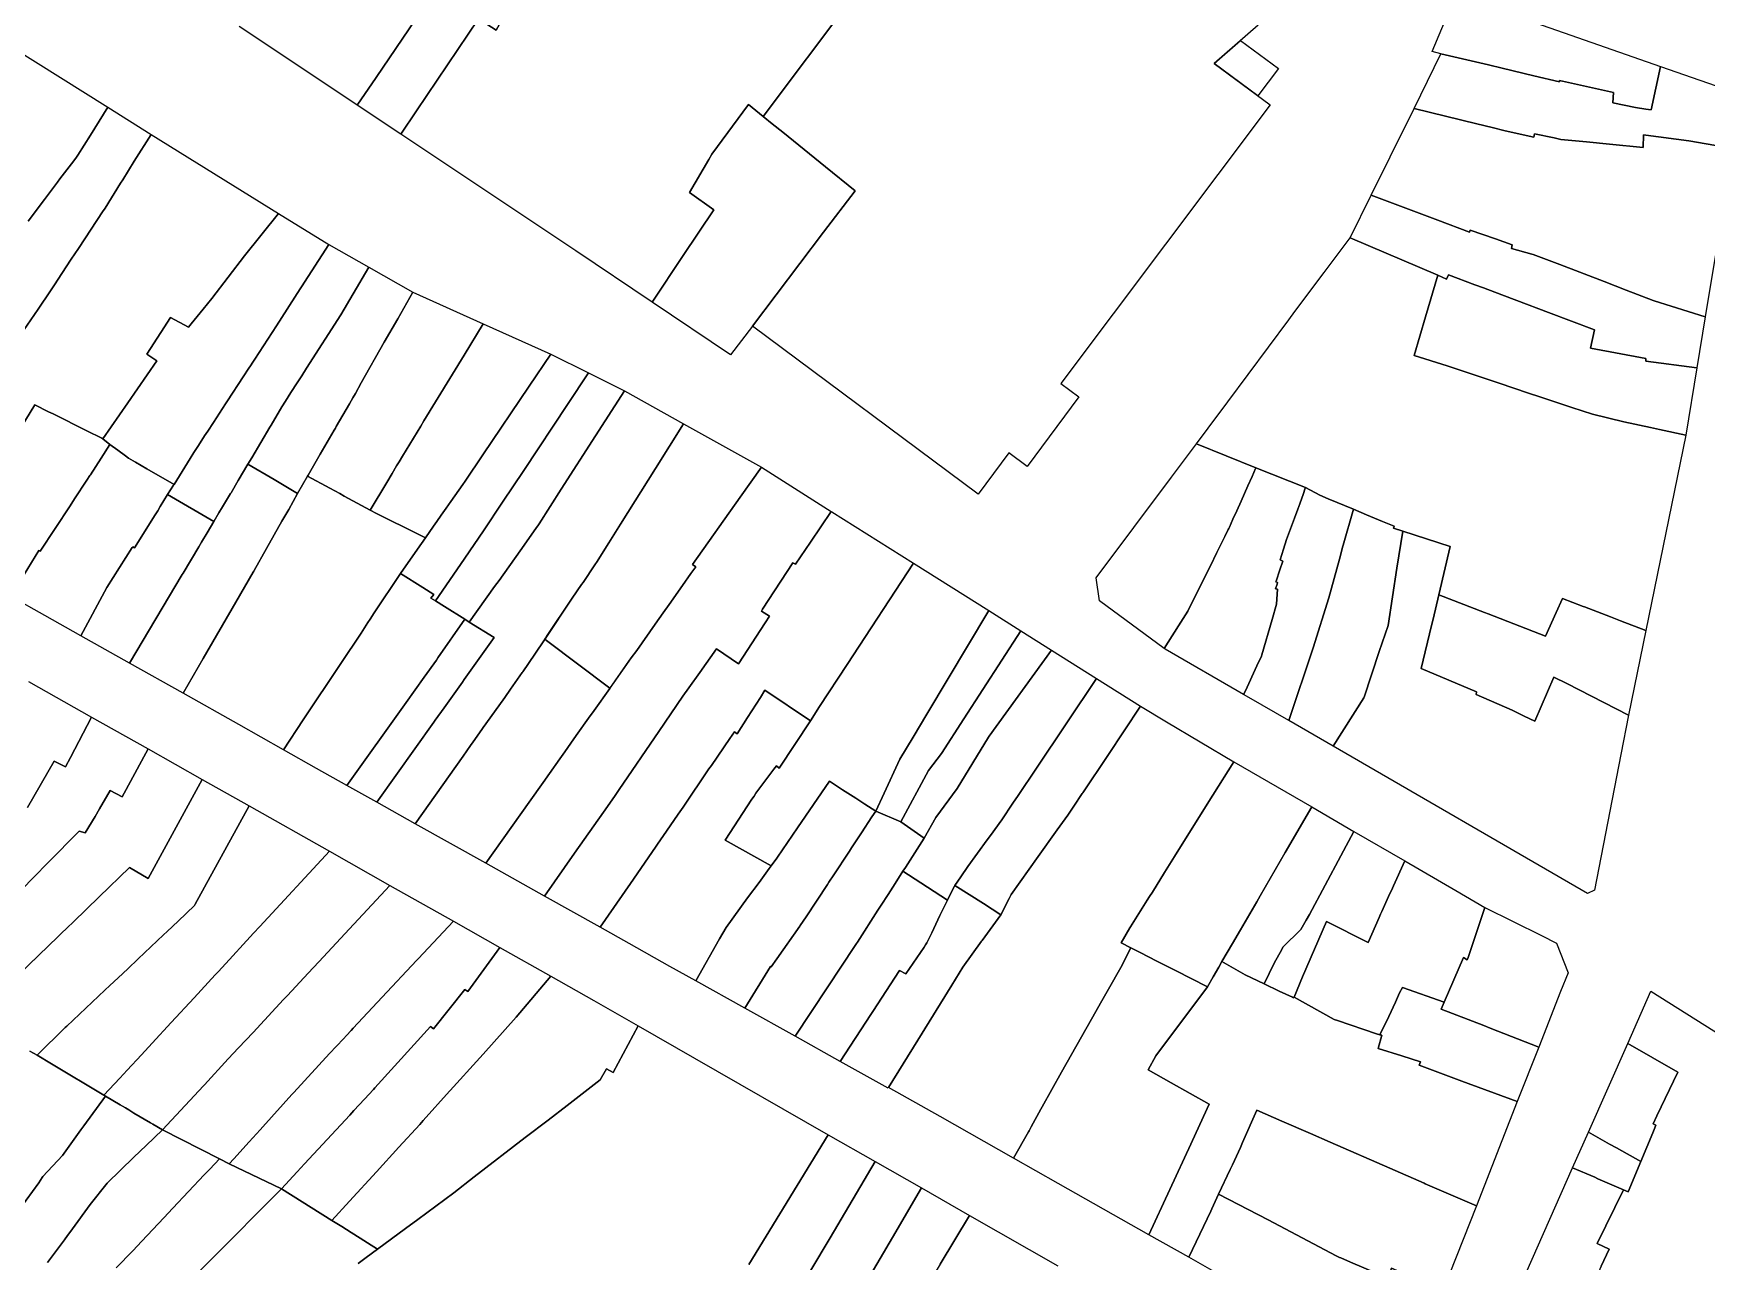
# Model space of a CAD drawing. Header units: metres. Extents: x 3 to 1005126, y 39 to 4383651.
# Drawn here: x 490477.9 to 490633.2, y 4371148 to 4371262.1 of the extents above; entities that cross this region are included whole.
import ezdxf

# ---------------------------------------------------------------- set-up
doc = ezdxf.new("R2010")
doc.units = ezdxf.units.M
doc.header["$MEASUREMENT"] = 0
doc.layers.add('TM_Llucmajor', color=7, linetype='Continuous')

msp = doc.modelspace()

# ---------------------------------------------------------------- linework, layer by layer
at = {"layer": 'TM_Llucmajor', "linetype": 'Continuous', "flags": 128}
for points in [[(490512.01, 4371252.71), (490507.96, 4371255.41), (490509.72, 4371257.99), (490513.38, 4371263.36), (490516.27, 4371267.61), (490517.03, 4371268.72), (490520.92, 4371274.44), (490522.11, 4371276.19), (490525.03, 4371280.47), (490529.49, 4371278.02), (490527.45, 4371274.31), (490525.74, 4371271.22), (490522.28, 4371264.95), (490520.86, 4371262.38), (490519.22, 4371263.43), (490513.46, 4371254.87), (490512.01, 4371252.71)], [(490544.29, 4371255.46), (490540.89, 4371250.87), (490540.6, 4371250.37), (490538.82, 4371247.3), (490541.08, 4371245.7), (490538.23, 4371241.45), (490535.33, 4371237.12), (490528.26, 4371241.87), (490512.01, 4371252.71), (490513.46, 4371254.87), (490519.22, 4371263.43), (490520.86, 4371262.38), (490522.28, 4371264.95), (490525.74, 4371271.22), (490527.45, 4371274.31), (490529.49, 4371278.02), (490529.89, 4371277.8), (490547.55, 4371268.84), (490547.76, 4371269.13), (490551.83, 4371266.93), (490551.56, 4371266.43), (490553.78, 4371265.22), (490545.66, 4371254.35), (490544.29, 4371255.46)], [(490608.57, 4371260.19), (490607.77, 4371260.38), (490609.95, 4371265.64), (490614.75, 4371263.96), (490618.68, 4371262.59), (490628.96, 4371259), (490628.1, 4371254.97), (490627.61, 4371255.04), (490626.65, 4371255.19), (490624.53, 4371255.62), (490624.6, 4371256.58), (490619.59, 4371257.71), (490619.58, 4371257.57), (490617.21, 4371258.13), (490614.26, 4371258.84), (490613, 4371259.14), (490608.57, 4371260.19)], [(490593.5, 4371258.81), (490591.58, 4371256.28), (490587.52, 4371259.27), (490589.97, 4371261.42), (490593.5, 4371258.81)], [(490544.65, 4371234.88), (490542.63, 4371232.21), (490535.33, 4371237.12), (490538.23, 4371241.45), (490541.08, 4371245.7), (490538.82, 4371247.3), (490540.6, 4371250.37), (490540.89, 4371250.87), (490544.29, 4371255.46), (490545.66, 4371254.35), (490546.49, 4371253.68), (490547.47, 4371252.89), (490551.43, 4371249.69), (490554.18, 4371247.46), (490551.26, 4371243.6), (490544.65, 4371234.88)], [(490608.28, 4371244.72), (490602.11, 4371247.06), (490603.87, 4371250.62), (490606.09, 4371255.09), (490611.91, 4371253.67), (490613.34, 4371253.32), (490614.52, 4371253.03), (490617.2, 4371252.45), (490617.26, 4371252.74), (490619.08, 4371252.36), (490619.7, 4371252.23), (490622.09, 4371252), (490624.22, 4371251.79), (490627.36, 4371251.48), (490627.39, 4371252.64), (490627.6, 4371252.61), (490631.58, 4371252.1), (490635.7, 4371251.39), (490633.11, 4371235.74), (490628.36, 4371237.25), (490628.29, 4371237.28), (490625.77, 4371238.24), (490623.74, 4371239.02), (490619.61, 4371240.6), (490617.12, 4371241.55), (490617.02, 4371241.58), (490615.11, 4371242.11), (490615.18, 4371242.44), (490613.65, 4371242.98), (490611.3, 4371243.8), (490611.22, 4371243.61), (490608.28, 4371244.72)], [(490608.27, 4371239.62), (490600.14, 4371243.09), (490602.11, 4371247.06), (490608.28, 4371244.72), (490611.22, 4371243.61), (490611.3, 4371243.8), (490613.65, 4371242.98), (490615.18, 4371242.44), (490615.11, 4371242.11), (490617.02, 4371241.58), (490617.12, 4371241.55), (490619.61, 4371240.6), (490623.74, 4371239.02), (490625.77, 4371238.24), (490628.29, 4371237.28), (490628.36, 4371237.25), (490633.11, 4371235.74), (490632.34, 4371231.01), (490627.59, 4371231.64), (490627.61, 4371231.88), (490622.47, 4371232.83), (490622.82, 4371234.53), (490618.56, 4371236.14), (490615.61, 4371237.26), (490614.22, 4371237.79), (490612.53, 4371238.43), (490611.72, 4371238.73), (490609.29, 4371239.66), (490609.1, 4371239.26), (490608.27, 4371239.62)], [(490485.01, 4371223.91), (490484.34, 4371224.41), (490486.67, 4371227.76), (490489.37, 4371231.66), (490488.43, 4371232.28), (490489.73, 4371234.29), (490490.64, 4371235.7), (490492.3, 4371234.79), (490492.56, 4371235.11), (490493.66, 4371236.46), (490494.46, 4371237.44), (490497.51, 4371241.42), (490500.67, 4371245.36), (490505.33, 4371242.47), (490502.8, 4371238.55), (490502.67, 4371238.35), (490500.46, 4371234.93), (490498.46, 4371231.83), (490498.28, 4371231.55), (490498.05, 4371231.2), (490497.9, 4371230.97), (490497.39, 4371230.19), (490495.93, 4371227.95), (490495.74, 4371227.66), (490494.61, 4371225.94), (490494.09, 4371225.14), (490493.8, 4371224.69), (490493.22, 4371223.8), (490492.8, 4371223.16), (490492.45, 4371222.59), (490490.96, 4371220.19), (490488.44, 4371221.64), (490487.39, 4371222.25), (490486.74, 4371222.63), (490486.45, 4371222.83), (490485.73, 4371223.37), (490485.01, 4371223.91)], [(490494.66, 4371216.76), (490490.36, 4371219.24), (490490.92, 4371220.13), (490490.96, 4371220.19), (490492.45, 4371222.59), (490492.8, 4371223.16), (490493.22, 4371223.8), (490493.8, 4371224.69), (490494.09, 4371225.14), (490494.61, 4371225.94), (490495.74, 4371227.66), (490495.93, 4371227.95), (490497.39, 4371230.19), (490497.9, 4371230.97), (490498.05, 4371231.2), (490498.28, 4371231.55), (490498.46, 4371231.83), (490500.46, 4371234.93), (490502.67, 4371238.35), (490502.8, 4371238.55), (490505.33, 4371242.47), (490509.03, 4371240.36), (490507.58, 4371237.88), (490506.45, 4371235.95), (490503.27, 4371230.99), (490502.81, 4371230.27), (490502.39, 4371229.61), (490501.81, 4371228.71), (490501.3, 4371227.91), (490500.98, 4371227.4), (490499.96, 4371225.69), (490499.86, 4371225.51), (490498.17, 4371222.67), (490497.82, 4371222.07), (490496.92, 4371220.55), (490496.25, 4371219.42), (490496.21, 4371219.36), (490495.47, 4371218.11), (490495.13, 4371217.55), (490494.66, 4371216.76)], [(490597.32, 4371219.18), (490595.99, 4371219.9), (490591.4, 4371221.73), (490585.87, 4371223.96), (490586.96, 4371225.42), (490588.78, 4371227.87), (490594.44, 4371235.47), (490595.02, 4371236.25), (490597.73, 4371239.88), (490600.14, 4371243.09), (490608.27, 4371239.62), (490607.14, 4371235.74), (490606.09, 4371232.16), (490609.15, 4371231.2), (490612.4, 4371230.12), (490614.45, 4371229.44), (490614.89, 4371229.29), (490617.16, 4371228.52), (490617.28, 4371228.49), (490620.72, 4371227.34), (490622.64, 4371226.7), (490625.55, 4371225.99), (490628.02, 4371225.46), (490628.86, 4371225.28), (490631.3, 4371224.76), (490627.6, 4371206.63), (490625.24, 4371207.53), (490624.3, 4371207.89), (490621.91, 4371208.81), (490621.77, 4371208.86), (490619.85, 4371209.6), (490619.26, 4371208.28), (490618.29, 4371206.11), (490612.96, 4371208.17), (490612.62, 4371208.3), (490608.39, 4371209.93), (490609.42, 4371214.43), (490605.03, 4371215.84), (490604.16, 4371216.12), (490604.22, 4371216.3), (490603.16, 4371216.75), (490601.66, 4371217.37), (490600.44, 4371217.88), (490598.09, 4371218.86), (490597.32, 4371219.18)], [(490500.24, 4371220.63), (490497.82, 4371222.07), (490498.17, 4371222.67), (490499.86, 4371225.51), (490499.96, 4371225.69), (490500.98, 4371227.4), (490501.3, 4371227.91), (490501.81, 4371228.71), (490502.39, 4371229.61), (490502.81, 4371230.27), (490503.27, 4371230.99), (490506.45, 4371235.95), (490507.58, 4371237.88), (490509.03, 4371240.36), (490513.12, 4371238.03), (490511.72, 4371235.57), (490510.47, 4371233.39), (490508.34, 4371229.61), (490507.79, 4371228.63), (490507.57, 4371228.23), (490507.25, 4371227.68), (490506.02, 4371225.57), (490505.94, 4371225.42), (490505.83, 4371225.23), (490504.52, 4371222.99), (490503.4, 4371221.06), (490503.34, 4371220.96), (490502.43, 4371219.34), (490500.24, 4371220.63)], [(490609.15, 4371231.2), (490606.09, 4371232.16), (490607.14, 4371235.74), (490608.27, 4371239.62), (490609.1, 4371239.26), (490609.29, 4371239.66), (490611.72, 4371238.73), (490612.53, 4371238.43), (490614.22, 4371237.79), (490615.61, 4371237.26), (490618.56, 4371236.14), (490622.82, 4371234.53), (490622.47, 4371232.83), (490627.61, 4371231.88), (490627.59, 4371231.64), (490632.34, 4371231.01), (490631.3, 4371224.76), (490628.86, 4371225.28), (490628.02, 4371225.46), (490625.55, 4371225.99), (490622.64, 4371226.7), (490620.72, 4371227.34), (490617.28, 4371228.49), (490617.16, 4371228.52), (490614.89, 4371229.29), (490614.45, 4371229.44), (490612.4, 4371230.12), (490609.15, 4371231.2)], [(490505.41, 4371219.84), (490503.34, 4371220.96), (490503.4, 4371221.06), (490504.52, 4371222.99), (490505.83, 4371225.23), (490505.94, 4371225.42), (490506.02, 4371225.57), (490507.25, 4371227.68), (490507.57, 4371228.23), (490507.79, 4371228.63), (490508.34, 4371229.61), (490510.47, 4371233.39), (490511.72, 4371235.57), (490513.12, 4371238.03), (490519.67, 4371235.11), (490517.88, 4371232.18), (490514.16, 4371226.08), (490513.88, 4371225.61), (490512.17, 4371222.81), (490511.85, 4371222.28), (490511.68, 4371222.01), (490511.62, 4371221.91), (490511.2, 4371221.21), (490510.71, 4371220.37), (490509.17, 4371217.8), (490506.75, 4371219.11), (490506.34, 4371219.33), (490505.41, 4371219.84)], [(490509.76, 4371217.5), (490509.17, 4371217.8), (490510.71, 4371220.37), (490511.2, 4371221.21), (490511.62, 4371221.91), (490511.68, 4371222.01), (490511.85, 4371222.28), (490512.17, 4371222.81), (490513.88, 4371225.61), (490514.16, 4371226.08), (490517.88, 4371232.18), (490519.67, 4371235.11), (490525.95, 4371232.3), (490523.93, 4371229.31), (490519.62, 4371222.94), (490517.97, 4371220.5), (490517.76, 4371220.19), (490516.65, 4371218.6), (490516.22, 4371217.99), (490515.76, 4371217.33), (490515.34, 4371216.73), (490515.04, 4371216.3), (490514.29, 4371215.24), (490512.39, 4371216.19), (490511.06, 4371216.85), (490509.76, 4371217.5)], [(490514.04, 4371210.63), (490511.97, 4371211.92), (490513.55, 4371214.18), (490514.29, 4371215.24), (490515.04, 4371216.3), (490515.34, 4371216.73), (490515.76, 4371217.33), (490516.22, 4371217.99), (490516.65, 4371218.6), (490517.76, 4371220.19), (490517.97, 4371220.5), (490519.62, 4371222.94), (490523.93, 4371229.31), (490525.95, 4371232.3), (490529.45, 4371230.55), (490527.5, 4371227.61), (490523.43, 4371221.49), (490521.46, 4371218.54), (490519.69, 4371215.88), (490517.95, 4371213.34), (490516.87, 4371211.77), (490515.22, 4371209.37), (490514.81, 4371209.63), (490515.07, 4371209.98), (490514.04, 4371210.63)], [(490516.06, 4371208.85), (490515.22, 4371209.37), (490516.87, 4371211.77), (490517.95, 4371213.34), (490519.69, 4371215.88), (490521.46, 4371218.54), (490523.43, 4371221.49), (490527.5, 4371227.61), (490529.45, 4371230.55), (490532.77, 4371228.88), (490530.08, 4371224.69), (490526.91, 4371219.75), (490524.85, 4371216.54), (490524.78, 4371216.44), (490524.55, 4371216.08), (490523.08, 4371214.02), (490521.13, 4371211.27), (490520.72, 4371210.7), (490518.37, 4371207.41), (490517.96, 4371207.66), (490516.06, 4371208.85)], [(490513.33, 4371188.67), (490509.78, 4371190.67), (490515.07, 4371198.1), (490515.21, 4371198.29), (490516.03, 4371199.44), (490517.74, 4371201.83), (490517.9, 4371202.06), (490520.67, 4371205.96), (490518.37, 4371207.41), (490520.72, 4371210.7), (490521.13, 4371211.27), (490523.08, 4371214.02), (490524.55, 4371216.08), (490524.78, 4371216.44), (490524.85, 4371216.54), (490526.91, 4371219.75), (490530.08, 4371224.69), (490532.77, 4371228.88), (490538.25, 4371225.83), (490535.64, 4371221.67), (490532.4, 4371216.49), (490531.32, 4371214.76), (490530.33, 4371213.18), (490530.23, 4371213.03), (490530.02, 4371212.72), (490528.93, 4371211.09), (490528.79, 4371210.88), (490527.93, 4371209.61), (490525.35, 4371205.77), (490524.45, 4371204.42), (490523.35, 4371202.79), (490523.29, 4371202.71), (490522.19, 4371201.16), (490521.66, 4371200.41), (490521.1, 4371199.62), (490519.67, 4371197.6), (490519.54, 4371197.42), (490518.72, 4371196.27), (490518.48, 4371195.93), (490517.79, 4371194.95), (490513.33, 4371188.67)], [(490475.77, 4371209.81), (490469.19, 4371213.51), (490471.81, 4371217.79), (490471.99, 4371217.7), (490474.53, 4371221.85), (490474.63, 4371222.01), (490476.4, 4371224.89), (490478.03, 4371227.58), (490479.31, 4371226.94), (490479.73, 4371226.73), (490482.86, 4371225.17), (490484.26, 4371224.47), (490484.34, 4371224.41), (490485.01, 4371223.91), (490484.18, 4371222.62), (490483.19, 4371221.07), (490483.15, 4371221.01), (490482.86, 4371220.57), (490481.73, 4371218.86), (490481.3, 4371218.21), (490478.53, 4371214), (490478.41, 4371214.06), (490477.03, 4371211.83), (490475.77, 4371209.81)], [(490525.54, 4371206.06), (490527.93, 4371209.61), (490528.79, 4371210.88), (490528.93, 4371211.09), (490530.02, 4371212.72), (490530.23, 4371213.03), (490530.33, 4371213.18), (490531.32, 4371214.76), (490532.4, 4371216.49), (490535.64, 4371221.67), (490538.25, 4371225.83), (490545.5, 4371221.8), (490543.52, 4371219.01), (490539.08, 4371212.75), (490539.4, 4371212.54), (490538.94, 4371211.9), (490538.17, 4371210.8), (490536.93, 4371209.05), (490536.36, 4371208.25), (490535.63, 4371207.22), (490533.91, 4371204.78), (490533.41, 4371204.07), (490531.79, 4371201.8), (490531.78, 4371201.78), (490531.42, 4371201.28), (490525.55, 4371205.68), (490525.37, 4371205.81), (490525.53, 4371206.04), (490525.54, 4371206.06)], [(490589.26, 4371216.95), (490588.93, 4371216.23), (490588.87, 4371216.09), (490588.83, 4371216.01), (490588.51, 4371215.35), (490587.78, 4371213.88), (490587.18, 4371212.64), (490586.66, 4371211.6), (490585.08, 4371208.41), (490584.21, 4371207.04), (490583.25, 4371205.55), (490582.87, 4371204.96), (490576.87, 4371209.37), (490576.58, 4371211.5), (490583.55, 4371220.85), (490585.87, 4371223.96), (490591.4, 4371221.73), (490591.37, 4371221.67), (490591.04, 4371220.92), (490590.66, 4371220.07), (490590.02, 4371218.64), (490589.61, 4371217.73), (490589.26, 4371216.95)], [(490491.79, 4371200.79), (490486.82, 4371203.59), (490491.72, 4371211.81), (490491.8, 4371211.94), (490493.26, 4371214.39), (490493.51, 4371214.82), (490494.03, 4371215.7), (490494.66, 4371216.76), (490495.13, 4371217.55), (490495.47, 4371218.11), (490496.21, 4371219.36), (490496.25, 4371219.42), (490496.92, 4371220.55), (490497.82, 4371222.07), (490500.24, 4371220.63), (490502.43, 4371219.34), (490501.6, 4371217.87), (490500.98, 4371216.78), (490499.55, 4371214.25), (490498.39, 4371212.19), (490498.35, 4371212.13), (490498.29, 4371212.03), (490496.69, 4371209.26), (490493.66, 4371204.03), (490491.79, 4371200.79)], [(490496.97, 4371197.88), (490491.79, 4371200.79), (490493.66, 4371204.03), (490496.69, 4371209.26), (490498.29, 4371212.03), (490498.35, 4371212.13), (490498.39, 4371212.19), (490499.55, 4371214.25), (490500.98, 4371216.78), (490501.6, 4371217.87), (490502.43, 4371219.34), (490503.34, 4371220.96), (490505.41, 4371219.84), (490506.34, 4371219.33), (490506.75, 4371219.11), (490509.17, 4371217.8), (490509.76, 4371217.5), (490511.06, 4371216.85), (490512.39, 4371216.19), (490514.29, 4371215.24), (490513.55, 4371214.18), (490511.97, 4371211.92), (490509.55, 4371208.25), (490509.17, 4371207.67), (490508.96, 4371207.35), (490508.32, 4371206.38), (490506.45, 4371203.57), (490502.96, 4371198.32), (490501.11, 4371195.55), (490496.97, 4371197.88)], [(490525.35, 4371181.95), (490519.9, 4371185), (490523.93, 4371190.69), (490525.22, 4371192.51), (490525.81, 4371193.35), (490526.78, 4371194.71), (490527.23, 4371195.35), (490527.8, 4371196.15), (490528.3, 4371196.86), (490529.45, 4371198.47), (490529.96, 4371199.2), (490531.41, 4371201.25), (490533.41, 4371204.07), (490533.91, 4371204.78), (490535.63, 4371207.22), (490536.36, 4371208.25), (490536.93, 4371209.05), (490538.17, 4371210.8), (490538.94, 4371211.9), (490539.4, 4371212.54), (490539.08, 4371212.75), (490543.52, 4371219.01), (490545.5, 4371221.8), (490551.97, 4371217.68), (490550.03, 4371214.81), (490548.66, 4371212.77), (490548.41, 4371212.91), (490545.6, 4371208.59), (490545.49, 4371208.42), (490546.24, 4371207.95), (490545.83, 4371207.32), (490543.37, 4371203.52), (490541.31, 4371204.91), (490539.76, 4371202.73), (490538.75, 4371201.31), (490538.19, 4371200.52), (490535.96, 4371197.24), (490532.29, 4371191.85), (490531.85, 4371191.2), (490530.84, 4371189.76), (490528.15, 4371185.94), (490525.35, 4371181.95)], [(490595.8, 4371219.36), (490595.46, 4371218.4), (490595.28, 4371217.89), (490594.98, 4371217.05), (490594.25, 4371215.06), (490593.96, 4371214.17), (490593.64, 4371213.19), (490593.83, 4371213.08), (490593.88, 4371213.05), (490593.62, 4371212.26), (490593.27, 4371211.21), (490593.24, 4371211.14), (490593.41, 4371211.07), (490593.36, 4371210.93), (490593.21, 4371210.5), (490593.4, 4371210.45), (490593.32, 4371209.06), (490592.91, 4371207.64), (490591.95, 4371204.37), (490591.9, 4371204.25), (490591.47, 4371203.33), (490590.42, 4371201.03), (490590.25, 4371200.68), (490582.98, 4371204.88), (490582.87, 4371204.96), (490583.25, 4371205.55), (490584.21, 4371207.04), (490585.08, 4371208.41), (490586.66, 4371211.6), (490587.18, 4371212.64), (490587.78, 4371213.88), (490588.51, 4371215.35), (490588.83, 4371216.01), (490588.87, 4371216.09), (490588.93, 4371216.23), (490589.26, 4371216.95), (490589.61, 4371217.73), (490590.02, 4371218.64), (490590.66, 4371220.07), (490591.04, 4371220.92), (490591.37, 4371221.67), (490591.4, 4371221.73), (490595.99, 4371219.9), (490595.94, 4371219.76), (490595.8, 4371219.36)], [(490486.82, 4371203.59), (490482.3, 4371206.13), (490484.72, 4371210.62), (490487.08, 4371214.33), (490487.12, 4371214.39), (490487.28, 4371214.31), (490489.19, 4371217.36), (490489.44, 4371217.75), (490489.68, 4371218.14), (490490.36, 4371219.24), (490494.66, 4371216.76), (490494.03, 4371215.7), (490493.51, 4371214.82), (490493.26, 4371214.39), (490491.8, 4371211.94), (490491.72, 4371211.81), (490486.82, 4371203.59)], [(490595.8, 4371219.36), (490595.94, 4371219.76), (490595.99, 4371219.9), (490597.32, 4371219.18), (490598.09, 4371218.86), (490600.44, 4371217.88), (490599.5, 4371214.54), (490599.47, 4371214.45), (490599.15, 4371213.24), (490598.16, 4371209.66), (490596.7, 4371205.01), (490594.44, 4371198.26), (490590.73, 4371200.4), (490590.25, 4371200.68), (490590.42, 4371201.03), (490591.47, 4371203.33), (490591.9, 4371204.25), (490591.95, 4371204.37), (490592.91, 4371207.64), (490593.32, 4371209.06), (490593.4, 4371210.45), (490593.21, 4371210.5), (490593.36, 4371210.93), (490593.41, 4371211.07), (490593.24, 4371211.14), (490593.27, 4371211.21), (490593.62, 4371212.26), (490593.88, 4371213.05), (490593.83, 4371213.08), (490593.64, 4371213.19), (490593.96, 4371214.17), (490594.25, 4371215.06), (490594.98, 4371217.05), (490595.28, 4371217.89), (490595.46, 4371218.4), (490595.8, 4371219.36)], [(490530.52, 4371179.06), (490525.35, 4371181.95), (490528.15, 4371185.94), (490530.84, 4371189.76), (490531.85, 4371191.2), (490532.29, 4371191.85), (490535.96, 4371197.24), (490538.19, 4371200.52), (490538.75, 4371201.31), (490539.76, 4371202.73), (490541.31, 4371204.91), (490543.37, 4371203.52), (490545.83, 4371207.32), (490546.24, 4371207.95), (490545.49, 4371208.42), (490545.6, 4371208.59), (490548.41, 4371212.91), (490548.66, 4371212.77), (490550.03, 4371214.81), (490551.97, 4371217.68), (490552.03, 4371217.64), (490559.62, 4371212.87), (490553.46, 4371203.46), (490550.89, 4371199.55), (490550.03, 4371198.24), (490545.82, 4371201.07), (490545.4, 4371200.41), (490544.21, 4371198.54), (490543.24, 4371197.02), (490542.98, 4371197.21), (490542.56, 4371196.59), (490540.85, 4371194.1), (490540.62, 4371193.76), (490538.21, 4371190.23), (490537.76, 4371189.57), (490536.68, 4371188), (490535.85, 4371186.79), (490535.66, 4371186.51), (490533.33, 4371183.14), (490530.52, 4371179.06)], [(490598.58, 4371195.87), (490594.44, 4371198.26), (490596.7, 4371205.01), (490598.16, 4371209.66), (490599.15, 4371213.24), (490599.47, 4371214.45), (490599.5, 4371214.54), (490600.44, 4371217.88), (490601.66, 4371217.37), (490603.16, 4371216.75), (490604.22, 4371216.3), (490604.16, 4371216.12), (490605.03, 4371215.84), (490604.49, 4371212.42), (490603.66, 4371207.1), (490602.84, 4371204.66), (490601.43, 4371200.44), (490601.4, 4371200.37), (490598.58, 4371195.87)], [(490625.28, 4371195.1), (490622.83, 4371182.51), (490622.19, 4371182.2), (490598.58, 4371195.87), (490601.4, 4371200.37), (490601.43, 4371200.44), (490602.84, 4371204.66), (490603.66, 4371207.1), (490604.49, 4371212.42), (490605.03, 4371215.84), (490609.42, 4371214.43), (490608.39, 4371209.93), (490607.84, 4371207.67), (490607.71, 4371207.09), (490606.73, 4371203.08), (490611.88, 4371200.93), (490611.83, 4371200.69), (490615.18, 4371199.21), (490616.29, 4371198.68), (490617.3, 4371198.2), (490619.06, 4371202.3), (490620.26, 4371201.69), (490625.99, 4371198.77), (490625.28, 4371195.1)], [(490546.39, 4371184.77), (490542.11, 4371187.14), (490544.61, 4371190.95), (490544.8, 4371191.24), (490544.97, 4371191.5), (490546.65, 4371193.73), (490546.88, 4371194.04), (490547.15, 4371193.84), (490550.03, 4371198.24), (490550.89, 4371199.55), (490553.46, 4371203.46), (490559.62, 4371212.87), (490566.61, 4371208.47), (490560.85, 4371198.85), (490559.58, 4371196.72), (490558.35, 4371194.66), (490556.88, 4371191.5), (490556.1, 4371189.84), (490555.1, 4371190.49), (490554.24, 4371191.05), (490553.03, 4371191.84), (490551.81, 4371192.63), (490548.85, 4371188.31), (490546.98, 4371185.58), (490546.92, 4371185.49), (490546.39, 4371184.77)], [(490504.19, 4371193.81), (490501.11, 4371195.55), (490502.96, 4371198.32), (490506.45, 4371203.57), (490508.32, 4371206.38), (490508.96, 4371207.35), (490509.17, 4371207.67), (490509.55, 4371208.25), (490511.97, 4371211.92), (490514.04, 4371210.63), (490515.07, 4371209.98), (490514.81, 4371209.63), (490515.22, 4371209.37), (490516.06, 4371208.85), (490517.96, 4371207.66), (490515.46, 4371204.09), (490515.31, 4371203.88), (490514.19, 4371202.28), (490512.5, 4371199.93), (490507, 4371192.23), (490504.19, 4371193.81)], [(490611.83, 4371200.69), (490611.88, 4371200.93), (490606.73, 4371203.08), (490607.71, 4371207.09), (490607.84, 4371207.67), (490608.39, 4371209.93), (490612.62, 4371208.3), (490612.96, 4371208.17), (490618.29, 4371206.11), (490619.26, 4371208.28), (490619.85, 4371209.6), (490621.77, 4371208.86), (490621.91, 4371208.81), (490624.3, 4371207.89), (490625.24, 4371207.53), (490627.6, 4371206.63), (490625.99, 4371198.77), (490620.26, 4371201.69), (490619.06, 4371202.3), (490617.3, 4371198.2), (490616.29, 4371198.68), (490615.18, 4371199.21), (490611.83, 4371200.69)], [(490558.42, 4371188.84), (490556.1, 4371189.84), (490556.88, 4371191.5), (490558.35, 4371194.66), (490559.58, 4371196.72), (490560.85, 4371198.85), (490566.61, 4371208.47), (490569.57, 4371206.6), (490564.28, 4371198.42), (490562.2, 4371195.2), (490561, 4371193.61), (490558.42, 4371188.84)], [(490509.78, 4371190.67), (490507, 4371192.23), (490512.5, 4371199.93), (490514.19, 4371202.28), (490515.31, 4371203.88), (490515.46, 4371204.09), (490517.96, 4371207.66), (490518.37, 4371207.41), (490520.67, 4371205.96), (490517.9, 4371202.06), (490517.74, 4371201.83), (490516.03, 4371199.44), (490515.21, 4371198.29), (490515.07, 4371198.1), (490509.78, 4371190.67)], [(490560.6, 4371187.33), (490558.42, 4371188.84), (490561, 4371193.61), (490562.2, 4371195.2), (490564.28, 4371198.42), (490569.57, 4371206.6), (490572.41, 4371204.81), (490566.64, 4371196.81), (490566.57, 4371196.71), (490565.12, 4371194.33), (490563.67, 4371191.95), (490561.68, 4371189.26), (490560.6, 4371187.33)], [(490525.55, 4371205.68), (490531.42, 4371201.28), (490531.41, 4371201.25), (490529.96, 4371199.2), (490529.45, 4371198.47), (490528.3, 4371196.86), (490527.8, 4371196.15), (490527.23, 4371195.35), (490526.78, 4371194.71), (490525.81, 4371193.35), (490525.22, 4371192.51), (490523.93, 4371190.69), (490519.9, 4371185), (490513.33, 4371188.67), (490517.79, 4371194.95), (490518.48, 4371195.93), (490518.72, 4371196.27), (490519.54, 4371197.42), (490519.67, 4371197.6), (490521.1, 4371199.62), (490521.66, 4371200.41), (490522.19, 4371201.16), (490523.29, 4371202.71), (490523.35, 4371202.79), (490524.45, 4371204.42), (490525.35, 4371205.77), (490525.37, 4371205.81), (490525.55, 4371205.68)], [(490560.6, 4371187.33), (490561.68, 4371189.26), (490563.67, 4371191.95), (490565.12, 4371194.33), (490566.57, 4371196.71), (490566.64, 4371196.81), (490572.41, 4371204.81), (490576.6, 4371202.16), (490571.02, 4371193.84), (490569.32, 4371191.3), (490568.84, 4371190.59), (490567.8, 4371189.04), (490566.75, 4371187.59), (490566.45, 4371187.18), (490564.64, 4371184.69), (490563.99, 4371183.74), (490563.45, 4371182.94), (490563.4, 4371182.87), (490563.24, 4371182.55), (490562.75, 4371181.57), (490560.29, 4371183.18), (490558.63, 4371184.26), (490558.85, 4371184.6), (490560.6, 4371187.33)], [(490567.71, 4371180.23), (490566.09, 4371181.26), (490563.45, 4371182.94), (490563.99, 4371183.74), (490564.64, 4371184.69), (490566.45, 4371187.18), (490566.75, 4371187.59), (490567.8, 4371189.04), (490568.84, 4371190.59), (490569.32, 4371191.3), (490571.02, 4371193.84), (490576.6, 4371202.16), (490580.68, 4371199.58), (490577.65, 4371195.02), (490575.33, 4371191.55), (490575.28, 4371191.48), (490574.5, 4371190.3), (490573.92, 4371189.48), (490572.94, 4371188.1), (490571.19, 4371185.64), (490568.68, 4371182.1), (490568.48, 4371181.72), (490567.71, 4371180.23)], [(490533.2, 4371177.56), (490530.52, 4371179.06), (490533.33, 4371183.14), (490535.66, 4371186.51), (490535.85, 4371186.79), (490536.68, 4371188), (490537.76, 4371189.57), (490538.21, 4371190.23), (490540.62, 4371193.76), (490540.85, 4371194.1), (490542.56, 4371196.59), (490542.98, 4371197.21), (490543.24, 4371197.02), (490544.21, 4371198.54), (490545.4, 4371200.41), (490545.82, 4371201.07), (490550.03, 4371198.24), (490547.15, 4371193.84), (490546.88, 4371194.04), (490546.65, 4371193.73), (490544.97, 4371191.5), (490544.8, 4371191.24), (490544.61, 4371190.95), (490542.11, 4371187.14), (490546.39, 4371184.77), (490546.22, 4371184.53), (490545.27, 4371183.23), (490544.21, 4371181.78), (490542.21, 4371179.05), (490541.61, 4371177.99), (490539.4, 4371174.09), (490537, 4371175.43), (490533.2, 4371177.56)], [(490562.08, 4371161.48), (490557.3, 4371164.18), (490560.01, 4371168.59), (490563.17, 4371173.7), (490564.19, 4371175.37), (490565.92, 4371177.76), (490565.97, 4371177.83), (490567.71, 4371180.23), (490568.48, 4371181.72), (490568.68, 4371182.1), (490571.19, 4371185.64), (490572.94, 4371188.1), (490573.92, 4371189.48), (490574.5, 4371190.3), (490575.28, 4371191.48), (490575.33, 4371191.55), (490577.65, 4371195.02), (490580.68, 4371199.58), (490583.11, 4371198.14), (490589.35, 4371194.43), (490587.41, 4371191.33), (490584.24, 4371186.29), (490583.84, 4371185.63), (490582.91, 4371184.15), (490581.78, 4371182.33), (490581.52, 4371181.92), (490581.29, 4371181.57), (490579.76, 4371179.11), (490579.7, 4371179.02), (490578.9, 4371177.61), (490579.79, 4371177.15), (490578.86, 4371175.32), (490577.72, 4371173.31), (490577.09, 4371172.22), (490576.12, 4371170.53), (490573.36, 4371165.59), (490571.56, 4371162.39), (490571.44, 4371162.17), (490570.52, 4371160.52), (490570.33, 4371160.16), (490570.28, 4371160.07), (490568.9, 4371157.62), (490562.08, 4371161.48)], [(490579.79, 4371177.15), (490578.9, 4371177.61), (490579.7, 4371179.02), (490579.76, 4371179.11), (490581.29, 4371181.57), (490581.52, 4371181.92), (490581.78, 4371182.33), (490582.91, 4371184.15), (490583.84, 4371185.63), (490584.24, 4371186.29), (490587.41, 4371191.33), (490589.35, 4371194.43), (490596.59, 4371190.24), (490594.12, 4371186), (490591.79, 4371181.98), (490591.47, 4371181.41), (490589.95, 4371178.81), (490589.22, 4371177.55), (490588.24, 4371175.88), (490587.94, 4371175.36), (490587.42, 4371174.47), (490586.89, 4371173.53), (490583.93, 4371175.04), (490582.21, 4371175.92), (490580.66, 4371176.71), (490579.79, 4371177.15)], [(490543.95, 4371171.55), (490539.4, 4371174.09), (490541.61, 4371177.99), (490542.21, 4371179.05), (490544.21, 4371181.78), (490545.27, 4371183.23), (490546.22, 4371184.53), (490546.39, 4371184.77), (490546.92, 4371185.49), (490546.98, 4371185.58), (490548.85, 4371188.31), (490551.81, 4371192.63), (490553.03, 4371191.84), (490554.24, 4371191.05), (490555.1, 4371190.49), (490556.1, 4371189.84), (490555.75, 4371189.31), (490554.77, 4371187.82), (490554.53, 4371187.45), (490553.86, 4371186.43), (490553.66, 4371186.13), (490553.59, 4371186.03), (490552.2, 4371183.92), (490551.75, 4371183.24), (490551.61, 4371183.03), (490549.63, 4371180.04), (490549.1, 4371179.23), (490549.04, 4371179.15), (490546.91, 4371176.12), (490546.4, 4371175.39), (490546.34, 4371175.42), (490543.95, 4371171.55)], [(490479.58, 4371166.37), (490478.24, 4371167.17), (490480.85, 4371169.74), (490481, 4371169.89), (490484.52, 4371173.21), (490485, 4371173.66), (490485.76, 4371174.37), (490486.66, 4371175.21), (490487.62, 4371176.12), (490489.99, 4371178.36), (490490.33, 4371178.67), (490491.35, 4371179.63), (490492.87, 4371181.09), (490492.93, 4371181.2), (490497.93, 4371190.33), (490505.39, 4371186.12), (490498.92, 4371179.12), (490498.34, 4371178.5), (490498.04, 4371178.18), (490495.77, 4371175.71), (490495.05, 4371174.93), (490494.79, 4371174.65), (490492.82, 4371172.52), (490490.68, 4371170.21), (490488.93, 4371168.31), (490487.93, 4371167.22), (490486.61, 4371165.79), (490485.92, 4371165.05), (490484.45, 4371163.47), (490479.58, 4371166.37)], [(490548.62, 4371168.94), (490543.95, 4371171.55), (490546.34, 4371175.42), (490546.4, 4371175.39), (490546.91, 4371176.12), (490549.04, 4371179.15), (490549.1, 4371179.23), (490549.63, 4371180.04), (490551.61, 4371183.03), (490551.75, 4371183.24), (490552.2, 4371183.92), (490553.59, 4371186.03), (490553.66, 4371186.13), (490553.86, 4371186.43), (490554.53, 4371187.45), (490554.77, 4371187.82), (490555.75, 4371189.31), (490556.1, 4371189.84), (490558.42, 4371188.84), (490560.6, 4371187.33), (490558.85, 4371184.6), (490558.63, 4371184.26), (490557.91, 4371183.14), (490557.24, 4371182.11), (490556.6, 4371181.11), (490556.3, 4371180.64), (490554.4, 4371177.69), (490554.3, 4371177.54), (490554.19, 4371177.37), (490551.59, 4371173.43), (490548.62, 4371168.94)], [(490590.39, 4371174.65), (490588.24, 4371175.88), (490589.22, 4371177.55), (490589.95, 4371178.81), (490591.47, 4371181.41), (490591.79, 4371181.98), (490594.12, 4371186), (490596.59, 4371190.24), (490600.5, 4371187.97), (490599.28, 4371185.7), (490596.36, 4371180.24), (490596.07, 4371179.71), (490595.58, 4371178.84), (490593.91, 4371177.22), (490593.79, 4371177), (490593.08, 4371175.74), (490592.15, 4371173.8), (490590.39, 4371174.65)], [(490594.78, 4371172.56), (490593.54, 4371173.12), (490592.15, 4371173.8), (490593.08, 4371175.74), (490593.79, 4371177), (490593.91, 4371177.22), (490595.58, 4371178.84), (490596.07, 4371179.71), (490596.36, 4371180.24), (490599.28, 4371185.7), (490600.5, 4371187.97), (490605.21, 4371185.24), (490604.16, 4371182.91), (490603.97, 4371182.48), (490603.84, 4371182.19), (490603.09, 4371180.52), (490602.97, 4371180.27), (490602.84, 4371179.97), (490601.81, 4371177.66), (490597.94, 4371179.59), (490595.73, 4371174.45), (490594.94, 4371172.57), (490594.9, 4371172.51), (490594.78, 4371172.56)], [(490484.6, 4371163.39), (490484.45, 4371163.47), (490485.92, 4371165.05), (490486.61, 4371165.79), (490487.93, 4371167.22), (490488.93, 4371168.31), (490490.68, 4371170.21), (490492.82, 4371172.52), (490494.79, 4371174.65), (490495.05, 4371174.93), (490495.77, 4371175.71), (490498.04, 4371178.18), (490498.34, 4371178.5), (490498.92, 4371179.12), (490505.39, 4371186.12), (490511, 4371182.95), (490507.65, 4371179.35), (490504.39, 4371175.85), (490503.42, 4371174.81), (490501.49, 4371172.74), (490501.13, 4371172.35), (490500.4, 4371171.57), (490498.29, 4371169.3), (490496.93, 4371167.85), (490495.99, 4371166.84), (490493.78, 4371164.44), (490493.69, 4371164.35), (490490.73, 4371161.16), (490489.89, 4371160.25), (490488.98, 4371160.79), (490488.77, 4371160.91), (490487.24, 4371161.81), (490486.76, 4371162.1), (490486.44, 4371162.29), (490486.16, 4371162.46), (490485.97, 4371162.57), (490484.6, 4371163.39)], [(490598.96, 4371170.41), (490598.66, 4371170.51), (490594.94, 4371172.57), (490595.73, 4371174.45), (490597.94, 4371179.59), (490601.81, 4371177.66), (490602.84, 4371179.97), (490602.97, 4371180.27), (490603.09, 4371180.52), (490603.84, 4371182.19), (490603.97, 4371182.48), (490604.16, 4371182.91), (490605.21, 4371185.24), (490609.96, 4371182.48), (490612.66, 4371180.91), (490611.91, 4371178.67), (490611.09, 4371176.25), (490611.02, 4371176.05), (490610.66, 4371176.25), (490608.88, 4371172.11), (490605, 4371173.48), (490604.74, 4371172.96), (490604.34, 4371172.1), (490603.72, 4371170.76), (490602.91, 4371169.08), (490602.6, 4371169.18), (490598.96, 4371170.41)], [(490562.75, 4371181.57), (490562.04, 4371180.15), (490561.3, 4371178.56), (490561.24, 4371178.43), (490561.18, 4371178.31), (490560.86, 4371177.62), (490560.72, 4371177.42), (490560.59, 4371177.22), (490558.9, 4371174.73), (490558.31, 4371175.04), (490555.83, 4371171.24), (490555.65, 4371170.97), (490552.79, 4371166.6), (490548.62, 4371168.94), (490551.59, 4371173.43), (490554.19, 4371177.37), (490554.3, 4371177.54), (490554.4, 4371177.69), (490556.3, 4371180.64), (490556.6, 4371181.11), (490557.24, 4371182.11), (490557.91, 4371183.14), (490558.63, 4371184.26), (490560.29, 4371183.18), (490562.75, 4371181.57)], [(490495.19, 4371157.57), (490489.89, 4371160.25), (490490.73, 4371161.16), (490493.69, 4371164.35), (490493.78, 4371164.44), (490495.99, 4371166.84), (490496.93, 4371167.85), (490498.29, 4371169.3), (490500.4, 4371171.57), (490501.13, 4371172.35), (490501.49, 4371172.74), (490503.42, 4371174.81), (490504.39, 4371175.85), (490507.65, 4371179.35), (490511, 4371182.95), (490516.89, 4371179.63), (490513.63, 4371176.14), (490513.46, 4371175.96), (490510.27, 4371172.56), (490507.59, 4371169.69), (490507.39, 4371169.48), (490506.96, 4371169.01), (490506.68, 4371168.71), (490505.4, 4371167.33), (490502.08, 4371163.73), (490501.89, 4371163.53), (490499.2, 4371160.54), (490498.94, 4371160.25), (490497.92, 4371159.12), (490496.5, 4371157.55), (490496.08, 4371157.09), (490495.19, 4371157.57)], [(490557.3, 4371164.18), (490557.25, 4371164.11), (490552.79, 4371166.6), (490555.65, 4371170.97), (490555.83, 4371171.24), (490558.31, 4371175.04), (490558.9, 4371174.73), (490560.59, 4371177.22), (490560.72, 4371177.42), (490560.86, 4371177.62), (490561.18, 4371178.31), (490561.24, 4371178.43), (490561.3, 4371178.56), (490562.04, 4371180.15), (490562.75, 4371181.57), (490563.24, 4371182.55), (490563.4, 4371182.87), (490563.45, 4371182.94), (490566.09, 4371181.26), (490567.71, 4371180.23), (490565.97, 4371177.83), (490565.92, 4371177.76), (490564.19, 4371175.37), (490563.17, 4371173.7), (490560.01, 4371168.59), (490557.3, 4371164.18)], [(490613.13, 4371169.7), (490612.54, 4371169.93), (490608.6, 4371171.47), (490608.88, 4371172.11), (490610.66, 4371176.25), (490611.02, 4371176.05), (490611.09, 4371176.25), (490611.91, 4371178.67), (490612.66, 4371180.91), (490617.91, 4371178.29), (490619.3, 4371177.59), (490620.37, 4371174.84), (490619.68, 4371173.09), (490617.65, 4371167.94), (490613.13, 4371169.7)], [(490500.93, 4371154.77), (490496.08, 4371157.09), (490496.5, 4371157.55), (490497.92, 4371159.12), (490498.94, 4371160.25), (490499.2, 4371160.54), (490501.89, 4371163.53), (490502.08, 4371163.73), (490505.4, 4371167.33), (490506.68, 4371168.71), (490506.96, 4371169.01), (490507.39, 4371169.48), (490507.59, 4371169.69), (490510.27, 4371172.56), (490513.46, 4371175.96), (490513.63, 4371176.14), (490516.89, 4371179.63), (490521.21, 4371177.18), (490518.24, 4371173.11), (490517.95, 4371173.28), (490515.05, 4371169.63), (490514.77, 4371169.86), (490511.42, 4371166.15), (490509.61, 4371164.15), (490509.48, 4371164.01), (490508.65, 4371163.11), (490507.65, 4371162.03), (490507.27, 4371161.62), (490503.07, 4371157.09), (490502.4, 4371156.36), (490500.93, 4371154.77)], [(490505.61, 4371151.84), (490500.93, 4371154.77), (490502.4, 4371156.36), (490503.07, 4371157.09), (490507.27, 4371161.62), (490507.65, 4371162.03), (490508.65, 4371163.11), (490509.48, 4371164.01), (490509.61, 4371164.15), (490511.42, 4371166.15), (490514.77, 4371169.86), (490515.05, 4371169.63), (490517.95, 4371173.28), (490518.24, 4371173.11), (490521.21, 4371177.18), (490525.94, 4371174.52), (490522.73, 4371170.7), (490519.65, 4371167.28), (490519.35, 4371166.95), (490516.6, 4371163.89), (490516.54, 4371163.83), (490514.09, 4371161.11), (490513.77, 4371160.76), (490511.82, 4371158.63), (490509.74, 4371156.35), (490507.26, 4371153.64), (490505.61, 4371151.84)], [(490573.04, 4371155.27), (490568.9, 4371157.62), (490570.28, 4371160.07), (490570.33, 4371160.16), (490570.52, 4371160.52), (490571.44, 4371162.17), (490571.56, 4371162.39), (490573.36, 4371165.59), (490576.12, 4371170.53), (490577.09, 4371172.22), (490577.72, 4371173.31), (490578.86, 4371175.32), (490579.79, 4371177.15), (490580.66, 4371176.71), (490582.21, 4371175.92), (490583.93, 4371175.04), (490586.89, 4371173.53), (490582.1, 4371167.12), (490581.38, 4371165.83), (490583.53, 4371164.61), (490587.06, 4371162.62), (490585.5, 4371159.26), (490585.34, 4371158.91), (490581.46, 4371150.51), (490573.04, 4371155.27)], [(490583.53, 4371164.61), (490581.38, 4371165.83), (490582.1, 4371167.12), (490586.89, 4371173.53), (490587.42, 4371174.47), (490587.94, 4371175.36), (490588.24, 4371175.88), (490590.39, 4371174.65), (490592.15, 4371173.8), (490593.54, 4371173.12), (490594.78, 4371172.56), (490594.9, 4371172.51), (490594.94, 4371172.57), (490598.66, 4371170.51), (490598.96, 4371170.41), (490602.6, 4371169.18), (490602.91, 4371169.08), (490603.08, 4371169.03), (490602.73, 4371167.8), (490604.94, 4371167.11), (490606.69, 4371166.56), (490606.56, 4371166.24), (490610.52, 4371164.78), (490615.66, 4371162.88), (490611.86, 4371153.2), (490607.12, 4371155.25), (490607.02, 4371155.29), (490603.84, 4371156.68), (490598.28, 4371159.11), (490596.46, 4371159.91), (490593.79, 4371161.07), (490591.48, 4371162.08), (490590.16, 4371159.08), (490589.97, 4371158.62), (490589.21, 4371157), (490589.01, 4371156.58), (490587.92, 4371154.27), (490587.29, 4371152.91), (490587.2, 4371152.71), (490585.18, 4371148.41), (490581.46, 4371150.51), (490585.34, 4371158.91), (490585.5, 4371159.26), (490587.06, 4371162.62), (490583.53, 4371164.61)], [(490507.4, 4371150.72), (490506.54, 4371151.26), (490505.61, 4371151.84), (490507.26, 4371153.64), (490509.74, 4371156.35), (490511.82, 4371158.63), (490513.77, 4371160.76), (490514.09, 4371161.11), (490516.54, 4371163.83), (490516.6, 4371163.89), (490519.35, 4371166.95), (490519.65, 4371167.28), (490522.73, 4371170.7), (490525.94, 4371174.52), (490529.93, 4371172.26), (490534.04, 4371169.9), (490531.74, 4371165.58), (490531.12, 4371165.9), (490530.52, 4371164.9), (490527.44, 4371162.52), (490525.68, 4371161.16), (490523.56, 4371159.53), (490518.83, 4371155.87), (490516.94, 4371154.41), (490513.58, 4371151.93), (490512.45, 4371151.1), (490509.85, 4371149.18), (490507.65, 4371150.57), (490507.4, 4371150.72)], [(490606.69, 4371166.56), (490604.94, 4371167.11), (490602.73, 4371167.8), (490603.08, 4371169.03), (490602.91, 4371169.08), (490603.72, 4371170.76), (490604.34, 4371172.1), (490604.74, 4371172.96), (490605, 4371173.48), (490608.88, 4371172.11), (490608.6, 4371171.47), (490612.54, 4371169.93), (490613.13, 4371169.7), (490617.65, 4371167.94), (490615.66, 4371162.88), (490610.52, 4371164.78), (490606.56, 4371166.24), (490606.69, 4371166.56)], [(490624.23, 4371158.93), (490622.26, 4371160.02), (490625.92, 4371168.27), (490630.58, 4371165.59), (490628.63, 4371161.55), (490628.28, 4371160.82), (490628.53, 4371160.69), (490628.36, 4371160.27), (490628.23, 4371159.96), (490627.13, 4371157.32), (490624.86, 4371158.58), (490624.23, 4371158.93)], [(490592.53, 4371151.88), (490587.92, 4371154.27), (490589.01, 4371156.58), (490589.21, 4371157), (490589.97, 4371158.62), (490590.16, 4371159.08), (490591.48, 4371162.08), (490593.79, 4371161.07), (490596.46, 4371159.91), (490598.28, 4371159.11), (490603.84, 4371156.68), (490607.02, 4371155.29), (490607.12, 4371155.25), (490611.86, 4371153.2), (490608.76, 4371145.3), (490603.97, 4371147.39), (490603.67, 4371146.46), (490600.18, 4371147.96), (490599.28, 4371148.35), (490599.16, 4371148.4), (490598.85, 4371148.56), (490592.53, 4371151.88)], [(490622.85, 4371155.84), (490620.8, 4371156.72), (490622.26, 4371160.02), (490624.23, 4371158.93), (490624.86, 4371158.58), (490627.13, 4371157.32), (490625.96, 4371154.49), (490625.52, 4371154.68), (490623.15, 4371155.71), (490622.85, 4371155.84)], [(490543.84, 4371126.96), (490542.36, 4371127.74), (490540.61, 4371128.66), (490538.78, 4371129.62), (490541.26, 4371133.45), (490544.99, 4371139.21), (490545.57, 4371140.1), (490546.9, 4371142.14), (490548.77, 4371145), (490548.82, 4371145.08), (490551.41, 4371149.45), (490551.87, 4371150.23), (490556.05, 4371157.3), (490560.35, 4371154.85), (490557.66, 4371150.26), (490555.37, 4371146.35), (490555.3, 4371146.24), (490553.13, 4371142.54), (490552.91, 4371142.16), (490549.64, 4371136.5), (490547.3, 4371132.72), (490546.27, 4371131.07), (490546.15, 4371130.87), (490543.84, 4371126.96)], [(490618.35, 4371144.86), (490615.98, 4371145.85), (490620.8, 4371156.72), (490622.85, 4371155.84), (490623.15, 4371155.71), (490625.52, 4371154.68), (490623.08, 4371149.68), (490624.2, 4371149.16), (490623.46, 4371147.58), (490623.11, 4371146.81), (490621.58, 4371143.52), (490619.41, 4371144.42), (490618.35, 4371144.86)], [(490544.06, 4371126.85), (490543.84, 4371126.96), (490546.15, 4371130.87), (490546.27, 4371131.07), (490547.3, 4371132.72), (490549.64, 4371136.5), (490552.91, 4371142.16), (490553.13, 4371142.54), (490555.3, 4371146.24), (490555.37, 4371146.35), (490557.66, 4371150.26), (490560.35, 4371154.85), (490564.81, 4371152.3), (490562.09, 4371147.77), (490560.11, 4371144.48), (490559.71, 4371143.82), (490557.88, 4371140.76), (490557.22, 4371139.67), (490556.57, 4371138.58), (490551.93, 4371130.89), (490550.52, 4371128.48), (490548.27, 4371124.64), (490546.03, 4371125.81), (490544.06, 4371126.85)], [(490587.34, 4371147.19), (490585.18, 4371148.41), (490587.2, 4371152.71), (490587.29, 4371152.91), (490587.92, 4371154.27), (490592.53, 4371151.88), (490598.85, 4371148.56), (490599.16, 4371148.4), (490599.28, 4371148.35), (490600.18, 4371147.96), (490603.67, 4371146.46), (490603.97, 4371147.39), (490608.76, 4371145.3), (490606.14, 4371138.62), (490603.76, 4371137.9), (490597.09, 4371141.67), (490594.73, 4371143.01), (490587.34, 4371147.19)]]:
    msp.add_lwpolyline(points, close=True, dxfattribs=at)
for points in [[(490591.61, 4371262.85), (490587.52, 4371259.27), (490592.73, 4371255.43), (490573.27, 4371229.56), (490574.97, 4371228.31), (490570.17, 4371221.86), (490568.46, 4371223.13), (490565.6, 4371219.28), (490544.65, 4371234.88), (490551.26, 4371243.6), (490554.18, 4371247.46), (490551.43, 4371249.69), (490547.47, 4371252.89), (490546.49, 4371253.68), (490545.66, 4371254.35), (490553.78, 4371265.22)], [(490513.38, 4371263.36), (490509.72, 4371257.99), (490507.96, 4371255.41), (490503.85, 4371258.16), (490503.85, 4371258.16), (490497.01, 4371262.72)], [(490476.01, 4371260.74), (490484.81, 4371255.21), (490483.19, 4371252.62), (490482.03, 4371250.76), (490481.89, 4371250.57), (490481.64, 4371250.25), (490480.37, 4371248.56), (490480.15, 4371248.27), (490478.94, 4371246.66), (490477.41, 4371244.63)], [(490635.7, 4371251.39), (490631.58, 4371252.1), (490627.6, 4371252.61), (490627.39, 4371252.64), (490627.36, 4371251.48), (490624.22, 4371251.79), (490622.09, 4371252), (490619.7, 4371252.23), (490619.08, 4371252.36), (490617.26, 4371252.74), (490617.2, 4371252.45), (490614.52, 4371253.03), (490613.34, 4371253.32), (490611.91, 4371253.67), (490611.91, 4371253.67), (490606.09, 4371255.09), (490608.57, 4371260.19), (490613, 4371259.14), (490614.26, 4371258.84), (490617.21, 4371258.13), (490619.58, 4371257.57), (490619.59, 4371257.71), (490624.6, 4371256.58), (490624.53, 4371255.62), (490626.65, 4371255.19), (490627.61, 4371255.04), (490628.1, 4371254.97), (490628.96, 4371259), (490636.26, 4371256.45)], [(490477.41, 4371244.63), (490478.94, 4371246.66), (490480.15, 4371248.27), (490480.37, 4371248.56), (490481.64, 4371250.25), (490481.89, 4371250.57), (490482.03, 4371250.76), (490483.19, 4371252.62), (490484.81, 4371255.21), (490488.83, 4371252.69), (490487.27, 4371250.2), (490486.19, 4371248.47), (490485.99, 4371248.15), (490484.55, 4371245.85), (490484.49, 4371245.76), (490484.39, 4371245.61), (490482.08, 4371242.09), (490481.42, 4371241.1), (490480.54, 4371239.77), (490479.85, 4371238.71), (490479.5, 4371238.18), (490478.33, 4371236.47), (490476.63, 4371233.98)], [(490476.63, 4371233.98), (490478.33, 4371236.47), (490479.5, 4371238.18), (490479.85, 4371238.71), (490480.54, 4371239.77), (490481.42, 4371241.1), (490482.08, 4371242.09), (490484.39, 4371245.61), (490484.49, 4371245.76), (490484.55, 4371245.85), (490485.99, 4371248.15), (490486.19, 4371248.47), (490487.27, 4371250.2), (490488.83, 4371252.69), (490500.67, 4371245.36), (490497.51, 4371241.42), (490494.46, 4371237.44), (490493.66, 4371236.46), (490492.56, 4371235.11), (490492.3, 4371234.79), (490490.64, 4371235.7), (490489.73, 4371234.29), (490488.43, 4371232.28), (490489.37, 4371231.66), (490486.67, 4371227.76), (490484.34, 4371224.41), (490484.26, 4371224.47), (490482.86, 4371225.17), (490479.73, 4371226.73), (490479.31, 4371226.94), (490478.03, 4371227.58), (490476.4, 4371224.89)], [(490477.03, 4371211.83), (490478.41, 4371214.06), (490478.53, 4371214), (490481.3, 4371218.21), (490481.73, 4371218.86), (490482.86, 4371220.57), (490483.15, 4371221.01), (490483.19, 4371221.07), (490484.18, 4371222.62), (490485.01, 4371223.91), (490485.73, 4371223.37), (490486.45, 4371222.83), (490486.74, 4371222.63), (490487.39, 4371222.25), (490488.44, 4371221.64), (490490.96, 4371220.19), (490490.92, 4371220.13), (490490.36, 4371219.24), (490489.68, 4371218.14), (490489.44, 4371217.75), (490489.19, 4371217.36), (490487.28, 4371214.31), (490487.12, 4371214.39), (490487.08, 4371214.33), (490484.72, 4371210.62), (490482.3, 4371206.13), (490478.95, 4371208.02), (490478.95, 4371208.02), (490475.77, 4371209.81)], [(490477.44, 4371201.9), (490483.31, 4371198.58), (490481.33, 4371194.82), (490480.87, 4371193.95), (490479.84, 4371194.5), (490477.34, 4371190.19)], [(490477.34, 4371190.19), (490479.84, 4371194.5), (490480.87, 4371193.95), (490481.33, 4371194.82), (490483.31, 4371198.58), (490488.55, 4371195.63), (490486.52, 4371191.85), (490486.15, 4371191.16), (490485.03, 4371191.75), (490484.03, 4371190.05), (490483.62, 4371189.36), (490482.72, 4371187.83), (490482.15, 4371188), (490479.25, 4371185.05), (490477.96, 4371183.74), (490476.8, 4371182.55)], [(490476.8, 4371182.55), (490477.96, 4371183.74), (490479.25, 4371185.05), (490482.15, 4371188), (490482.72, 4371187.83), (490483.62, 4371189.36), (490484.03, 4371190.05), (490485.03, 4371191.75), (490486.15, 4371191.16), (490486.52, 4371191.85), (490488.55, 4371195.63), (490493.56, 4371192.8), (490488.56, 4371183.6), (490486.82, 4371184.61), (490484.01, 4371181.89), (490481.61, 4371179.57), (490481.05, 4371179.02), (490480.48, 4371178.47), (490480.2, 4371178.2), (490475.65, 4371173.81)], [(490475.65, 4371173.81), (490480.2, 4371178.2), (490480.48, 4371178.47), (490481.05, 4371179.02), (490481.61, 4371179.57), (490484.01, 4371181.89), (490486.82, 4371184.61), (490488.56, 4371183.6), (490493.56, 4371192.8), (490497.93, 4371190.33), (490492.93, 4371181.2), (490492.87, 4371181.09), (490491.35, 4371179.63), (490490.33, 4371178.67), (490489.99, 4371178.36), (490487.62, 4371176.12), (490486.66, 4371175.21), (490485.76, 4371174.37), (490485, 4371173.66), (490484.52, 4371173.21), (490481, 4371169.89), (490480.85, 4371169.74), (490478.24, 4371167.17), (490477.58, 4371167.56)], [(490623.46, 4371147.58), (490624.2, 4371149.16), (490623.08, 4371149.68), (490625.52, 4371154.68), (490625.96, 4371154.49), (490627.13, 4371157.32), (490628.23, 4371159.96), (490628.36, 4371160.27), (490628.53, 4371160.69), (490628.28, 4371160.82), (490628.63, 4371161.55), (490630.58, 4371165.59), (490625.92, 4371168.27), (490628.07, 4371173.12), (490630.55, 4371171.56), (490644.17, 4371162.97)], [(490508.04, 4371147.83), (490508.8, 4371148.4), (490509.85, 4371149.18), (490512.45, 4371151.1), (490513.58, 4371151.93), (490516.94, 4371154.41), (490518.83, 4371155.87), (490523.56, 4371159.53), (490525.68, 4371161.16), (490527.44, 4371162.52), (490530.52, 4371164.9), (490531.12, 4371165.9), (490531.74, 4371165.58), (490534.04, 4371169.9), (490539.29, 4371166.9), (490551.69, 4371159.8), (490544.31, 4371147.73)], [(490477.58, 4371167.56), (490478.24, 4371167.17), (490479.58, 4371166.37), (490484.45, 4371163.47), (490484.6, 4371163.39), (490482.58, 4371160.61), (490482.31, 4371160.24), (490480.61, 4371157.88), (490478.79, 4371155.91), (490478.72, 4371155.83), (490478.4, 4371155.34), (490476.65, 4371152.92)], [(490476.65, 4371152.92), (490478.4, 4371155.34), (490478.72, 4371155.83), (490478.79, 4371155.91), (490480.61, 4371157.88), (490482.31, 4371160.24), (490482.58, 4371160.61), (490484.6, 4371163.39), (490485.97, 4371162.57), (490486.16, 4371162.46), (490486.44, 4371162.29), (490486.76, 4371162.1), (490487.24, 4371161.81), (490488.77, 4371160.91), (490488.98, 4371160.79), (490489.89, 4371160.25), (490488.37, 4371158.79), (490487.24, 4371157.7), (490484.75, 4371155.3), (490483.17, 4371153.33), (490481.52, 4371151.05), (490481.37, 4371150.85), (490481.08, 4371150.45), (490480.78, 4371150.04), (490479.22, 4371147.93)], [(490479.22, 4371147.93), (490480.78, 4371150.04), (490481.08, 4371150.45), (490481.37, 4371150.85), (490481.52, 4371151.05), (490483.17, 4371153.33), (490484.75, 4371155.3), (490487.24, 4371157.7), (490488.37, 4371158.79), (490489.89, 4371160.25), (490495.19, 4371157.57), (490494.27, 4371156.6), (490493.76, 4371156.06), (490490.84, 4371152.97), (490490.01, 4371152.08), (490487.97, 4371149.9), (490487.12, 4371149.02), (490485.59, 4371147.43)], [(490544.31, 4371147.73), (490551.69, 4371159.8), (490556.05, 4371157.3), (490551.87, 4371150.23), (490551.41, 4371149.45), (490548.82, 4371145.08)], [(490485.59, 4371147.43), (490487.12, 4371149.02), (490487.97, 4371149.9), (490490.01, 4371152.08), (490490.84, 4371152.97), (490493.76, 4371156.06), (490494.27, 4371156.6), (490495.19, 4371157.57), (490496.08, 4371157.09), (490500.93, 4371154.77), (490494.28, 4371148.09), (490492.24, 4371146.06)], [(490492.24, 4371146.06), (490494.28, 4371148.09), (490500.93, 4371154.77), (490505.61, 4371151.84), (490506.54, 4371151.26), (490507.4, 4371150.72), (490507.65, 4371150.57), (490509.85, 4371149.18), (490508.8, 4371148.4), (490508.04, 4371147.83)], [(490562.09, 4371147.77), (490564.81, 4371152.3), (490573.02, 4371147.62)]]:
    msp.add_lwpolyline(points, dxfattribs=at)

doc.saveas('drawing.dxf')
